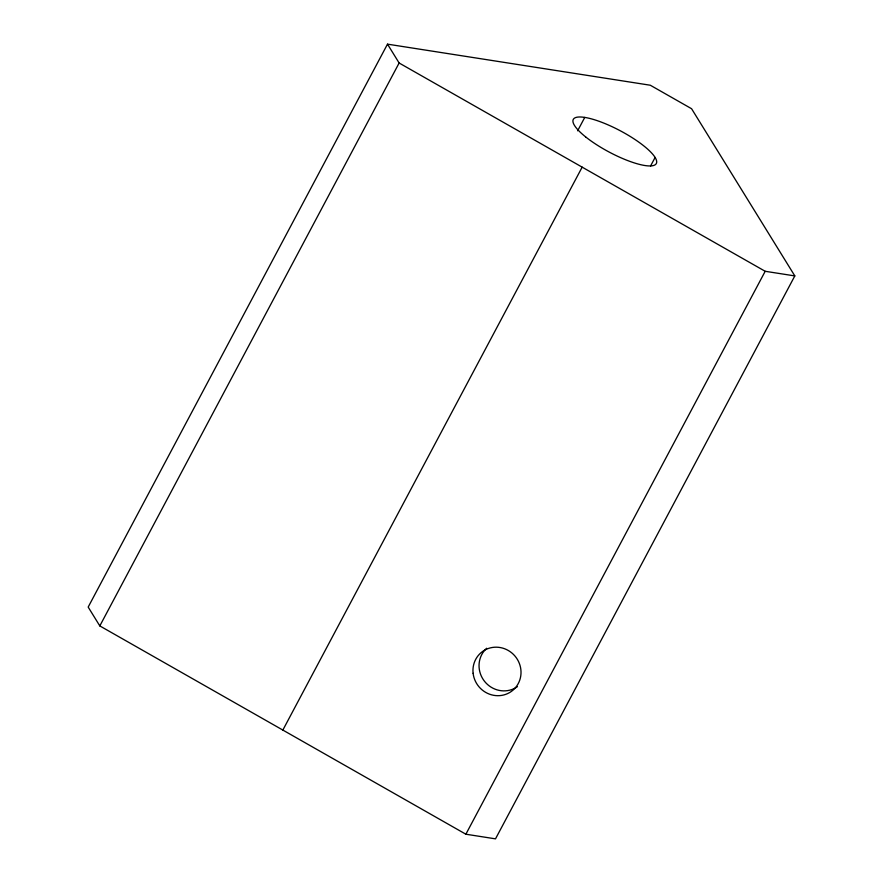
<?xml version="1.0" encoding="UTF-8"?>
<svg xmlns="http://www.w3.org/2000/svg" width="883" height="883" viewBox="0 0 883 883"><rect width="100%" height="100%" fill="white"/><g stroke="black" fill="none" stroke-linecap="round" stroke-linejoin="round"><path stroke-width="1.32" d="M387.494 44.15L88.179 607.074L99.812 625.915L465.871 834.214L495.506 838.85L794.821 275.915L691.577 108.719L650.307 85.232L387.494 44.15L399.127 63.002L765.197 271.291L794.821 275.915M99.812 625.915L399.127 63.002M577.637 130.794L584.756 117.406M282.847 730.075L582.162 167.152M650.583 165.982L655.109 157.461M465.871 834.214L765.197 271.291M517.405 686.654A24.625 23.664 51.7 0 1 484.601 681.411A24.625 23.664 51.7 0 1 486.676 648.254M585.606 136.876A47.02 12.009 28 0 0 655.418 164.591A47.02 12.009 28 0 0 603.387 122.925A47.02 12.009 28 0 0 585.606 136.876M473.111 673.276A24.625 23.664 51.7 0 0 511.312 691.466A24.625 23.664 51.7 0 0 506.544 649.568A24.625 23.664 51.7 0 0 473.111 673.276"/></g></svg>
